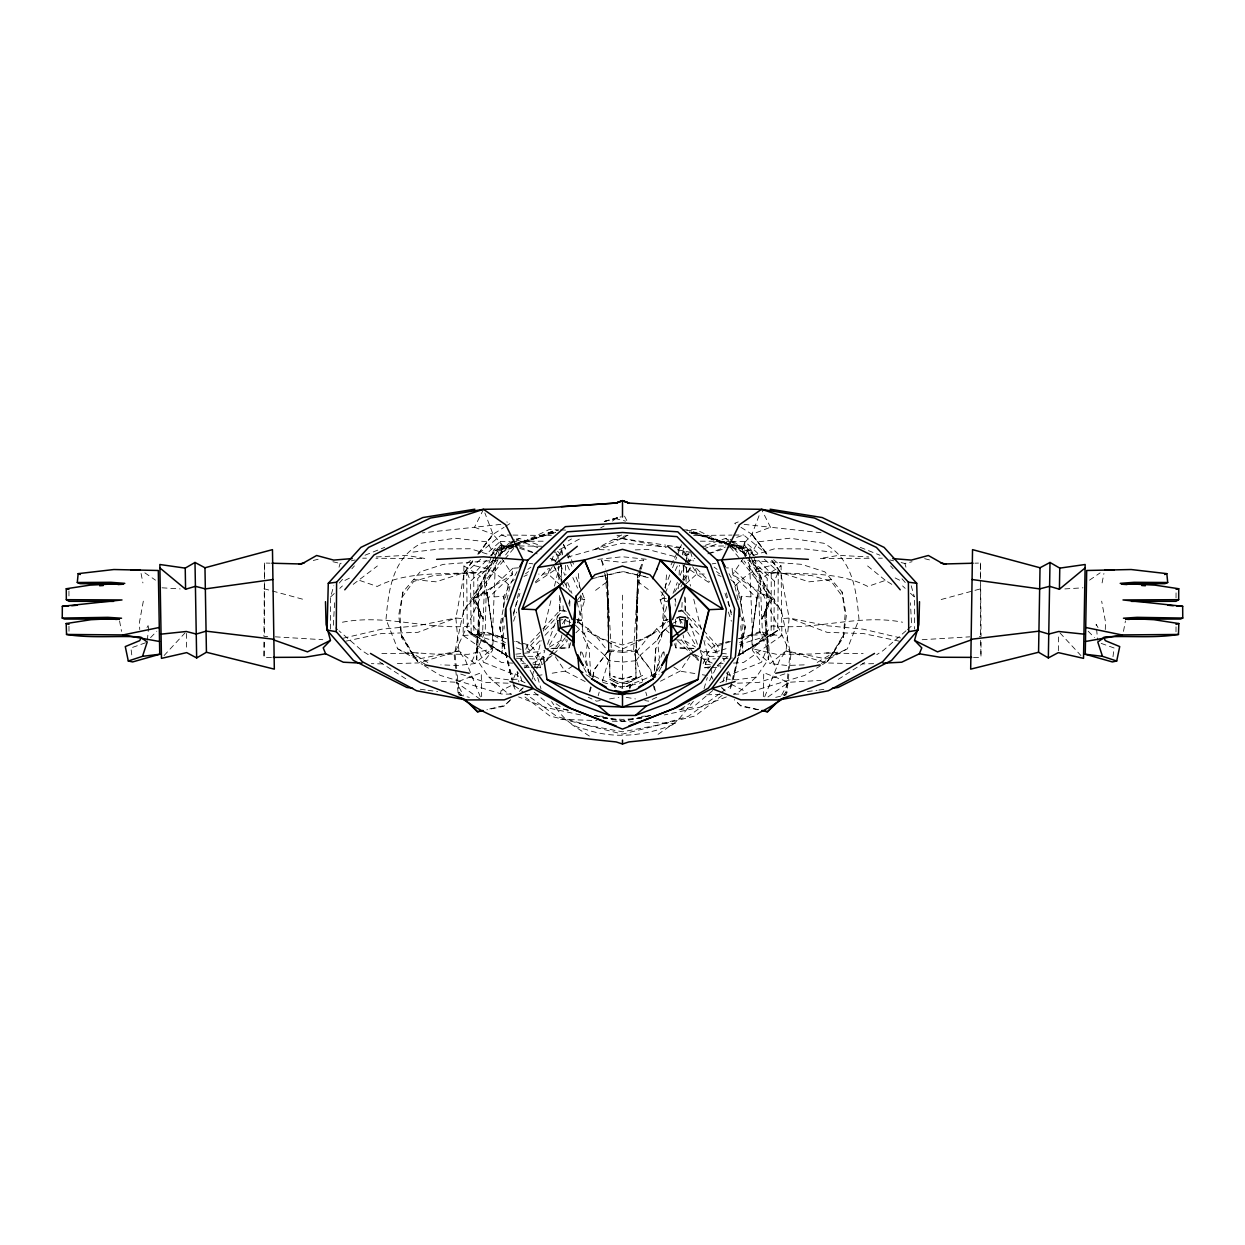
<?xml version="1.0" encoding="UTF-8"?>
<svg xmlns="http://www.w3.org/2000/svg" width="1245" height="1245" viewBox="0 0 1245 1245"><rect width="100%" height="100%" fill="white"/><g stroke="black" fill="none" stroke-linecap="round" stroke-linejoin="round"><path stroke-width="0.75" stroke-dasharray="5 3.75" d="M980.469 578.551L980.469 563.036L974.913 563.176M980.469 563.036L981.076 636.366L977.294 636.522M764.305 559.176L778.312 571.86L777.72 630.359L738.783 655.212L771.137 634.779L771.231 573.774L755.388 556.951M980.578 634.685L980.469 584.356M330.516 629.098L330.625 596.915L333.784 585.772M1175.996 631.822L1176.027 626.235M1176.027 597.88L1176.058 590.986M973.543 657.391L980.967 657.422L981.044 642.109M652.38 677.078L650.808 669.748L636.553 651.866L637.533 574.256L643.478 560.048L622.5 562.413L601.522 560.048L603.732 569.167M264.531 584.356L264.422 634.685M512.629 663.134L501.502 662.542L463.124 635.464L463.918 565.93L471.404 559.736M650.512 634.172L636.553 651.866L637.533 574.256L636.039 652.582L637.751 583.765L639.245 574.599M771.231 573.774L778.312 571.86L774.437 581.15L773.814 634.639L737.6 656.022M763.325 696.671L763.745 672.689L788.661 682.276L821.093 680.392M1058.343 650.699L1058.639 633.409M271.457 657.391L264.033 657.422L264.345 640.397M744.728 556.235L747.467 550.788L769.503 600.884L761.893 618.858L769.503 600.884L751.015 549.169L747.467 550.788L772.133 599.218L769.503 600.884C758.236 618.827 772.398 639.868 768.321 659.383L756.291 677.047L738.83 692.064L733.507 694.15M267.706 636.522L263.924 636.366L264.531 563.036L270.087 563.176M503.711 560.499L486.468 581.337L485.192 631.682L470.252 665.188M569.292 624.819L569.432 619.201M569.759 606.113L569.945 598.627L568.732 604.074M676.004 643.027L675.879 647.882L697.667 648.489M490.935 555.55L500.179 545.73L500.303 541.435L509.968 541.373M640.833 571.004L637.751 583.765L636.911 608.447L640.132 571.019M697.402 644.256L685.17 610.486L685.637 595.017M686.057 581.493L686.54 566.039M503.136 617.364L501.953 653.796L504.256 625.815M503.447 607.778L503.82 596.262L517.048 571.657M1105.28 629.55L1105.544 622.189L1101.669 601.179M495.666 556.655L491.946 648.878L474.874 663.601L458.098 665.484L440.792 664.861M500.272 556.235L497.533 550.788L475.497 600.884L483.107 618.858L475.497 600.884L493.985 549.169L497.533 550.788L472.867 599.218L475.497 600.884L478.78 608.042L476.679 659.383L488.709 677.047L506.17 692.064L511.493 694.15M678.587 588.605L678.821 582.784M679.132 575.019L679.521 565.323M547.598 644.256L559.83 610.486L560.421 596.915M561.09 581.399L561.76 565.884M682.135 602.393L681.746 610.112L699.986 629.908M683.163 581.182L683.91 565.759M334.594 602.767L333.302 625.893L337.582 629.581M655.866 648.676L654.092 677.871L658.963 674.681M637.751 583.765L633.58 650.481L642.591 681.264M518.62 567.813L512.862 568.265L512.411 574.567L488.149 598.176L493.3 635.868L492.631 650.31L483.527 662.262L515.897 675.241L518.854 672.829M480.243 613.66L476.679 659.383L476.353 644.147L480.243 613.66L478.78 608.042M822.463 664.581L827.303 661.624L843.285 637.596L845.09 614.579L842.04 591.997L824.844 571.844L801.671 564.358L747.591 560.188M669.141 632.833L662.138 626.204L664.705 596.09M665.344 588.574L666.635 573.509M686.664 558.46L687.271 551.379L683.941 554.99M147.377 640.21L148.855 624.274L147.003 627.558M661.406 637.3L663.305 620.632L667.118 604.432M764.663 696.858L779.541 660.239L786.046 650.917L789.143 618.002L780.677 572.529L772.227 560.919M554.99 562.086L561.106 551.317L561.433 547.909L562.413 553.2M784.117 695.597L786.887 692.905L789.252 670.246M789.439 668.363L790.824 655.15L781.58 611.513L747.28 556.795M783.307 695.068L785.937 692.282L787.945 673.405M788.132 671.522L790.139 652.645L741.226 547.146L730.426 539.303M587.282 643.416L585.617 657.469L590.208 677.669M580.59 655.275L581.01 651.742L580.528 655.321M1112.999 656.706L1114.088 647.976L1099.444 642.778M497.409 560.188L443.329 564.358L420.156 571.844L402.96 591.997L399.91 614.579L401.715 637.596L417.697 661.624L422.537 664.581M719.968 682.789L726.675 679.07L727.749 671.584M740.401 601.74L741.18 596.262L727.951 571.657M593.04 677.373L594.192 669.748L608.961 649.937L607.467 574.256L605.272 569.027M639.556 572.778L640.459 567.269M726.131 681.918L727.858 671.895M402.96 591.997L398.649 615.435L401.715 637.596M143.331 601.179L139.456 622.189L139.72 629.55M741.615 608.338L745.381 626.935L733.289 679.225M480.337 696.858L465.459 660.239L458.954 650.917L455.857 618.002L464.323 572.529L472.773 560.919M1123.488 631.371L1125.433 620.928M629.768 687.8L630.343 684.734L622.407 686.789L614.096 685.295L618.189 686.649L602.673 682.353M682.587 553.2L683.583 547.924L683.894 551.317L690.01 562.086M1102.09 582.909L1103.926 573.494M512.567 682.898L499.618 626.935L503.385 608.338M503.758 606.486L508.287 584.17L514.309 579.61M500.474 693.605L501.081 690.71L513.983 684.159M495.712 560.017L463.42 611.513L454.176 655.15L455.561 668.363M589.476 691.769L590.644 686.26M592.62 677.078L594.192 669.748L608.961 649.937L608.961 652.582L607.249 583.765L605.755 574.599M561.9 634.981L560.701 640.428L546.602 659.508M564.312 624.072L565.526 618.625M513.516 615.388L519.461 589.072M654.792 677.669L659.383 657.469L657.718 643.416M502.653 618.391L500.085 629.503L512.893 680.237M506.902 599.888L510.31 585.088L508.287 584.17M733.305 679.147L745.381 626.935M843.285 637.596L846.351 615.435L842.04 591.997M709.915 667.585L704.499 667.771L705.495 663.585L709.588 656.333L720.886 656.333M641.268 569.167L643.478 560.048M629.83 688.905L630.343 684.734M532.362 676.175L534.198 668.674M534.665 666.791L541.108 640.506M543.411 631.122L551.255 599.218M554.476 586.084L559.083 567.3M731.64 682.104L729.741 689.621L731.998 684.75M732.107 680.237L744.915 629.503L742.347 618.391M339.045 567.175L340.103 563.456L343.869 562.584M722.863 682.011L724.419 676.517M549.652 568.374L548.049 573.914L559.316 584.107M551.784 560.997L554.461 551.784M589.819 692.018L591.873 685.015M598.16 695.737L599.218 692.127M602.409 681.264L611.419 650.481L607.249 583.765L604.167 571.004M704.032 688.61L707.331 677.498M570.879 642.529L569.121 647.882L547.333 648.489M577.275 622.92L584.854 599.732L575.19 574.863M513.313 613.427L520.005 593.383M513.594 621.193L516.691 612.011M662.589 652.551L653.89 677.871L655.664 648.769L661.624 637.175L663.538 620.461L667.211 619.621M738.752 549.481L751.949 534.307L760.135 512.893M669.81 574.863L660.146 599.732L667.725 622.92M672.565 567.751L676.704 557.091M677.389 555.317L681.529 544.641M673.047 593.351L677.327 582.504M680.19 575.283L684.47 564.436M685.186 562.631L689.465 551.784M726.146 672.829L729.103 675.241L761.473 662.262L768.647 644.147M513.609 678.385L516.488 671.537M520.784 661.282L522.215 657.858M525.795 649.314L527.226 645.89L541.575 630.312M821.233 663.383L847.363 648.801L858.988 619.387C856.373 589.834 852.685 558.569 823.723 543.24L789.984 538.213L758.205 541.824L750.315 555.005M669.483 602.393L660.146 599.732L662.76 598.58L664.332 595.079M665.11 593.336L672.16 577.571M675.288 570.568L677.638 565.323M682.338 554.819L683.894 551.317M532.051 679.256L533.638 675.77M536.797 668.783L544.719 651.306M680.906 586.909L683.412 581.897M684.252 580.217L690.928 566.833M483.496 509.314L474.532 527.242L422.366 532.876M709.541 680.797L717.244 665.577L728.341 656.006M671.024 564.903L673.654 559.721M674.525 558.009L677.155 552.842M678.027 551.115L681.544 544.221M761.893 618.858L772.133 599.218L732.589 574.567L732.138 568.265L726.38 567.813M657.267 640.101L660.613 633.892L670.479 624.227M667.024 627.698L660.83 633.752L657.469 639.992L640.226 655.212M565.183 637.845L555.27 650.559M781.642 695.115L788.661 682.276L764.757 699.285M661.422 667.118L657.827 673.561L651.54 677.078M833.372 652.878L844.157 633.876L827.303 661.624L833.372 652.878L815.973 663.165M552.375 566.615L548.049 573.914L538.665 574.085M549.356 645.19L557.402 632.024M562.429 623.792L565.463 618.858M496.724 558.414L503.774 547.146L511.493 541.544M674.619 592.106L681.684 581.01M682.68 579.423L691.753 565.168M659.679 666.589L655.71 672.829C645.61 680.361 633.16 682.229 622.407 688.423C611.637 682.229 599.203 680.361 589.103 672.829L585.134 666.589M743.716 557.76L732.589 574.567L756.851 598.176L751.7 635.868L752.369 650.31L761.473 662.262M690.041 656.208L679.988 671.133L659.85 681.544M401.902 597.46L413.636 581.446L433.104 575.672L489.176 571.362M413.869 579.547L436.077 581.835L464.323 572.529L473.302 560.25M477.8 554.103L493.051 534.307L504.038 527.32M464.323 572.529L473.505 560.297M478.111 554.181L493.051 534.307L484.865 512.893M478.407 553.527L493.051 534.307L506.248 549.481M463.42 611.513L486.468 581.337M636.008 660.706L640.381 655.15M576.84 600.837L582.816 593.165M500.957 560.857L484.71 581.633L482.64 631.993L479.247 636.366L505.174 644.428M505.61 554.928L515.881 541.855M577.742 622.235L588.2 628.709L584.17 633.752L587.531 640.101L604.572 655.212L608.852 660.659L622.5 662.075M504.941 559.005L514.792 547.1M629.488 687.707L632.989 683.536M693.387 701.386L677.576 720.731L655.633 736.044M546.726 660.504L552.951 653.236L546.228 656.52M339.262 583.065L343.044 578.769M351.884 568.778L354.405 565.915M662.138 626.204L667.273 620.415M737.522 655.928L777.72 630.359L773.814 634.639L751.653 635.059L739.53 642.685M542.882 628.896L559.83 610.486L559.363 595.017M539.801 635.557L530.681 645.455L529.249 651.913L525.546 650.761M545.014 629.908L563.254 610.112L562.865 602.393M650.637 635.417L657.204 631.059L642.342 639.043L622.5 645.003L602.658 639.043L587.796 631.059L594.363 635.417L622.5 649.065L650.637 635.417L656.8 628.709L668.752 621.302M164.091 655.539L185.023 632.911M480.694 559.176L466.688 571.86L467.28 630.359L506.217 655.212L473.863 634.779L473.769 573.774L489.612 556.951M497.611 557.48L477.738 578.505L479.247 636.366L485.192 631.682L505.299 638.483M498.934 556.079L514.839 539.241M539.77 640.879L529.249 651.913L527.226 645.89L514.434 641.564M545.014 635.355L555.519 624.321M535.381 581.96L548.454 568.405M150.552 637.642L156.808 631.215M510.746 699.69L503.836 706.273L486.904 709.806M520.394 690.461L523.165 687.831M543.707 663.367L552.095 655.399M553.496 654.076L567.471 640.801M575.859 632.833L582.862 626.204L580.294 596.09M509.859 700.406L504.474 705.51L486.484 709.681M519.305 691.442L523.351 687.598M735.375 585.601L743.592 577.82L756.12 569.058L770.624 565.65M512.862 568.265L487.044 592.589L493.3 635.868L487.044 592.589L488.149 598.176L485.145 592.962L472.867 599.218L483.107 618.858M330.625 596.915L334.563 593.258M339.807 588.371L342.422 585.928M507.4 656.022L471.186 634.639L470.563 581.15L492.958 560.53M498.56 555.379L502.762 551.504L500.303 541.435L486.297 554.103M685.684 584.107L696.951 573.914L706.335 574.085M905.986 630.81L883.172 650.528L876.76 654.652M907.418 629.581L911.698 625.893L910.406 602.767M712.762 690.524L693.34 706.927L676.564 710.335M478.905 553.543L501.377 534.961L510.995 535.07M524.783 667.989L527.755 665.577L516.659 656.006M353.191 584.356L377.391 565.977M567.284 557.2L594.736 549.496L624.71 537.28L627.184 535.319M749.334 556.655L753.054 648.878L770.126 663.601L786.046 650.917L826.151 658.916L847.363 648.801M722.209 695.348L695.083 715.984L622.5 734.13L549.917 715.984L522.791 695.348M527.88 569.354L530.899 567.082M595.577 590.348L607.747 581.244L607.467 574.256L608.447 651.866L594.487 634.172M525.483 573.805L528.518 571.548M719.47 693.807L688.143 716.466L656.784 725.321L622.5 731.795L588.216 725.321L556.857 716.466L525.53 693.807M721.042 692.671L730.442 685.87M612.4 521.064L617.069 517.749L620.788 516.924M773.596 559.736L781.082 565.93L781.876 635.464L743.498 662.542L732.371 663.134M1089.531 580.154L1100.129 572.856M535.661 582.831L562.273 564.903M771.137 634.779L777.72 630.359M680.719 709.292L689.917 703.129M572.933 665.873L565.012 671.133L550.134 673.529M527.88 656.333L535.412 656.333L544.828 650.139M460.883 695.597L458.113 692.905L459.063 692.282L457.055 673.405M838.258 679.396L865.524 661.873M626.889 683.598L642.436 675.444L626.889 683.645L617.925 683.645L609.817 679.443L617.925 683.598M505.61 526.324L510.325 523.336L506.777 521.92M764.399 576.357L781.082 565.93M472.867 599.218L512.411 574.567L501.284 557.76M820.844 665.561L804.706 675.397L743.545 693.979L733.85 694.181M568.187 540.921L571.471 538.945M549.527 647.026L560.701 640.428L567.269 639.914M514.885 541.108L503.774 547.146L454.861 652.645L456.868 671.522M516.473 540.237L519.647 538.525L539.599 545.248M559.472 549.636L580.092 538.727M600.697 527.818L604.136 525.997M621.722 534.992L594.736 549.496L609.552 549.917M344.912 580.435L349.861 577.945M532.782 663.103L544.547 657.344M523.912 576.466L527.273 574.832M609.536 649.937L622.407 650.979L635.261 649.937L636.195 677.747L626.889 681.964M512.675 544.112L493.985 549.169L494.872 550.414L501.253 552.344L513.251 546.648M514.963 545.839L549.216 529.561L558.678 529.872M656.706 697.278L648.427 701.168L644.723 700.53M741.242 606.486L736.713 584.17L734.69 585.088L738.098 599.888M636.195 677.747L622.407 682.929M672.098 623.543L682.042 619.294M501.253 552.344L513.656 547.255M515.43 546.539L554.399 530.572L558.242 530.619M365.034 555.208L384.705 547.364M738.223 521.92L734.674 523.336L739.39 526.324M686.649 562.164L693.698 559.41M707.814 553.885L725.446 546.991M726.411 696.904L699.814 707.284L664.332 714.941M740.962 527.32L751.949 534.307L770.468 527.242L822.634 532.876M461.241 618.485L455.857 618.002L417.962 632.32L381.188 633.627L345.581 641.222M685.217 555.597L688.812 554.29M703.207 549.061L728.372 539.894M513.407 545.372L497.362 551.162L513.594 545.668M515.181 544.734L554.399 530.572L555.644 532.486L518.823 543.349M145.556 642.778L130.912 647.976L132.001 656.706M736.682 537.404L743.623 534.961L766.095 553.543M673.343 724.465C645.346 735.857 614.096 739.499 585.166 729.197C569.479 726.909 559.814 713.727 551.551 701.526M891.809 584.356L885.46 580.403L867.781 586.457C837.511 570.91 802.247 574.754 769.394 572.373M515.399 545.061L555.099 531.646L518.605 543.022M705.401 545.248L725.353 538.525L728.73 539.038M730.566 641.564L717.774 645.89L715.75 651.913L705.23 640.879M739.701 638.483L759.808 631.682L765.753 636.366L739.826 644.428M630.701 685.295L626.608 686.649L642.124 682.353M784.864 673.856L759.03 682.4L736.9 683.194M685.886 561.324L694.834 558.382M709.152 553.683L725.275 548.391M727.064 547.8L732.433 546.026L739.39 554.928M752.945 555.519L774.577 548.765L804.394 548.921L832.002 552.08M516.784 543.598L494.872 550.414L516.971 543.894M719.454 650.761L715.75 651.913L714.319 645.455L705.199 635.557M721.306 650.186L728.714 647.882M754.065 555.55L744.821 545.73L727.718 545.933L743.747 552.344L750.128 550.414L751.015 549.169L728.59 543.1M474.874 663.601L458.954 650.917L418.46 662.931L393.918 663.601M604.307 521.422L617.069 517.749M575.517 602.393L584.854 599.732L578.723 598.596M604.198 521.484L621.302 516.893M723.547 642.871L714.319 645.455L707.3 653.298L702.694 664.69L711.969 664.207M725.399 642.358L729.103 641.315M738.332 638.732L762.36 631.993L769.566 634.779L781.876 635.464M941.189 599.514L981.091 588.698M514.543 543.614L553.776 533M604.339 521.515L620.835 517.095M313.289 560.483L320.354 558.678M624.71 537.28L614.47 539.77L622.5 538.571L665.608 545.123M901.131 562.584L904.897 563.456L912.071 561.728M775.728 697.356L786.435 694.772M678.354 610.921L681.746 610.112L677.654 611.902L685.17 610.486L702.118 628.896M351.386 560.826L355.152 559.939M343.34 638.187L381.857 629.161L417.682 625.768L455.857 618.002M594.736 549.496L622.5 543.162L666.838 546.897M597.88 577.058L622.5 571.424L647.12 577.058M592.2 578.66L622.407 571.751L648.832 577.804M628.04 535.257L622.5 536.486L616.96 535.257M557.682 620.648L563.051 619.481L571.035 622.702M663.305 620.632L668.472 619.559M650.668 715.377L622.5 721.073L594.332 715.377M650.466 715.657L622.5 721.353L594.534 715.657M458.954 650.917L418.849 658.916L397.637 648.801L386.012 619.387C388.627 589.834 392.315 558.569 421.277 543.24L455.016 538.213L486.795 541.824L494.685 555.005M756.291 677.047L736.464 679.848L726.675 679.07M600.277 700.53L596.573 701.168L588.294 697.278M609.536 698.927L618.796 697.34M704.499 667.771L709.961 666.822M537.109 675.646L542.696 674.743M712.202 563.845L715.891 563.285M516.27 539.038L519.647 538.525M807.351 691.582L816.985 690.29M818.914 690.026L824.688 689.248M524.176 666.044L527.755 665.577L535.459 680.797M412.998 552.08L440.606 548.921L470.423 548.765L492.055 555.519M500.91 524.363L474.532 527.242L493.051 534.307M515.866 654.17L540.984 651.446M622.407 652.473L635.401 650.995M597.756 559.378L622.5 556.748L647.244 559.378M622.407 662.138L636.148 660.659M831.131 579.547L808.923 581.835L780.677 572.529L771.495 560.297M922.187 639.712L969.715 636.833M783.759 618.485L789.143 618.002L827.318 625.768L863.143 629.161L901.66 638.187M525.032 682.789L518.325 679.07L508.536 679.848L488.709 677.047M837.76 652.224L811.055 654.045L776.678 654.341L753.054 648.878L772.04 625.83C816.02 630.779 858.739 613.614 902.578 622.22M494 596.915L503.82 596.262L504.599 601.74M342.422 622.22C386.261 613.614 428.98 630.779 472.96 625.83L491.946 648.878L468.322 654.341L433.945 654.045L407.239 652.224M1064.849 588.916L1082.948 587.811M463.124 635.464L475.434 634.779L482.64 631.993L506.668 638.732M376.317 556.935L406.228 555.363L425.09 558.507L375.912 558.258M719.392 663.818L723.096 663.616M641.704 718.381L622.5 719.377L603.296 718.381M873.648 663.647L862.396 663.927M641.673 716.311L645.501 716.108M704.063 659.259L715.408 658.776M722.971 658.449L732.418 658.045M475.606 572.373C442.753 574.754 407.488 570.91 377.219 586.457L359.54 580.403M804.208 664.861L786.902 665.484L770.126 663.601M711.72 667.522L720.746 667.227M682.525 529.996L695.784 529.561L730.037 545.839M635.277 549.885L648.054 549.496L677.607 557.34M382.604 663.927L371.352 663.647M550.975 648.38L569.121 647.882L568.996 643.027M706.693 694.788L720.279 694.477M381.857 653.609L418.616 653.065M686.758 530.619L690.601 530.572L729.819 544.734M693.621 535.521L732.076 535.085M734.005 535.07L743.623 534.961M701.106 546.259L725.819 545.948M511.897 541.373L544.703 541.186M869.088 558.258L819.91 558.507L838.772 555.363L868.683 556.935M878.55 558.196L882.332 558.18M518.465 656.333L525.997 656.333M722.769 656.333L726.535 656.333M662.76 598.58L666.277 598.596M700.297 541.186L729.243 541.342M731.173 541.357L744.697 541.435L758.703 554.103M362.668 558.18L366.45 558.196M512.924 535.085L551.379 535.521M500.179 545.73L517.282 545.933M519.181 545.948L543.894 546.259M826.384 653.065L863.143 653.594M511.15 694.181L501.455 693.979L440.294 675.397L424.156 665.561M524.721 694.477L538.307 694.788M694.025 648.38L675.879 647.882L674.121 642.529M851.082 663.601L826.54 662.931L786.046 650.917M560.577 529.934L566.257 530.121M524.254 667.227L529.67 667.413M531.475 667.476L540.501 667.771L539.505 663.585L535.412 656.333M508.1 683.194L485.97 682.4L460.136 673.856M560.577 719.268L596.946 720.59M612.26 721.151L633.316 721.913M644.801 722.333L675.428 723.438M275.285 636.833L322.813 639.712M516.364 658.216L522.029 658.449M529.592 658.776L544.703 659.414M599.499 716.108L603.327 716.311M521.904 663.616L525.608 663.818M533.031 664.207L542.306 664.69L537.7 653.298L530.681 645.455L521.453 642.871M423.907 680.392L456.339 682.276L481.255 672.689L481.675 696.671M162.052 587.811L180.151 588.916M751 596.915L741.18 596.262L741.553 607.778M755.824 571.362L811.896 575.672L831.364 581.446L843.098 597.46M676.082 639.79L684.299 640.428L695.473 647.026M674.557 547.535L684.19 548.345M622.5 652.38L609.536 651.088L609.599 649.843L609.863 677.747L617.925 681.964L622.5 682.898M704.016 651.446L729.134 654.17M744.09 524.363L770.468 527.242L761.504 509.314M720.824 666.044L717.244 665.577L720.217 667.989M420.312 689.248L426.086 690.026M428.015 690.29L437.649 691.582M667.476 545.419L684.345 547.987M529.109 563.285L532.798 563.845M694.866 673.529L679.988 671.133L672.067 665.873M702.304 674.743L707.891 675.646M535.039 666.822L540.501 667.771M626.204 697.34L635.464 698.927M559.83 610.486L567.346 611.902L563.254 610.112L566.646 610.921M622.5 538.571L666.059 547.38M677.42 549.683L688.781 551.986M568.047 710.055L564.281 709.292L555.083 703.129M580.668 714.941L545.185 707.284L518.589 696.904M568.436 710.335L551.659 706.927L532.269 690.555M576.279 619.387L581.493 620.632L582.676 629.534M758.096 709.806L741.164 706.273L734.254 699.69M899.419 641.222L863.812 633.627L827.038 632.32L789.143 618.002M681.746 619.481L687.115 620.648M577.789 619.621L581.462 620.461L577.26 602.627M758.516 709.681L740.526 705.51L735.141 700.406M889.848 559.939L893.614 560.826M474.376 565.65L488.88 569.058L501.408 577.82L509.625 585.601M458.565 694.772L469.272 697.356M332.929 561.728L340.103 563.456M614.921 518.465L625.566 521.157M924.646 558.678L931.711 560.483M726.722 542.602L689.356 532.486L690.601 530.572L726.022 545.077M263.909 588.698L303.811 599.514M473.769 573.774L466.688 571.86L470.563 581.15M515.897 641.315L519.601 642.358M691.193 533.031L729.866 544.438M731.702 544.983L750.128 550.414L731.873 544.734M730.052 544.158L689.901 531.646L725.991 543.847M516.286 647.882L523.694 650.186M512.567 546.026L517.936 547.8M519.725 548.376L535.848 553.683M550.165 558.382L559.114 561.324M727.796 544.454L747.638 551.162L731.593 545.372M501.377 534.961L508.318 537.404M516.628 539.894L541.793 549.061M556.188 554.29L559.783 555.597M519.554 546.991L537.186 553.885M551.302 559.41L558.351 562.164M860.295 547.364L879.966 555.208M618.002 681.933L609.91 677.747L609.599 650.995M731.749 546.648L743.747 552.344M717.727 574.832L721.088 576.466M698.772 656.52L692.049 653.236L698.274 660.504M700.453 657.344L712.218 663.103M895.139 577.945L900.088 580.435M772.133 599.218L759.855 592.962L756.851 598.176L757.956 592.589L732.138 568.265M589.367 736.044L571.657 724.465M731.017 684.159L743.919 690.71L744.526 693.605M585.15 681.544L565.012 671.133L554.959 656.208M725.353 538.525L728.527 540.237M730.115 541.108L741.226 547.146L746.269 555.192M593.258 677.078L586.986 673.561L583.391 667.118M397.637 648.801L425.401 664.301M411.628 652.878L417.697 661.624L400.843 633.876L411.628 652.878L429.027 663.165M463.918 565.93L480.601 576.357M505.47 642.685L493.347 635.059L471.186 634.639L467.28 630.359L510.683 657.967M368.24 654.652L361.828 650.528L339.013 630.81M379.476 661.873L406.741 679.396M586.037 674.681L590.908 677.871L589.134 648.676M785.937 692.282L786.887 692.905M700.172 650.139L709.588 656.333M467.28 630.359L473.863 634.779M682.727 564.903L709.339 582.831M144.871 572.856L155.469 580.154M480.243 699.285L456.339 682.276L463.358 695.115M514.558 685.87L523.958 692.671M716.482 571.548L719.517 573.805M637.253 581.244L649.423 590.348M714.101 567.082L717.12 569.354M730.69 579.61L736.713 584.17M867.609 565.977L885.46 580.403M746.44 555.379L742.238 551.504L744.697 541.435L744.821 545.73M752.042 560.53L774.437 581.15M902.578 585.928L905.193 588.371M910.437 593.258L914.375 596.915L914.484 629.098M677.529 640.801L688.718 651.415M690.103 652.753L698.507 660.706M721.649 687.598L725.695 691.442M721.835 687.831L724.606 690.461M575.501 625.27L584.185 633.892M1088.192 631.215L1094.448 637.642M696.546 568.405L709.619 581.96M689.481 624.321L699.986 635.355M730.161 539.241L746.066 556.079M747.389 557.48L767.262 578.505L765.753 636.366L762.36 631.993L760.29 581.633L744.043 560.857M459.063 692.282L461.693 695.068M1059.977 632.911L1080.909 655.539M561.059 554.99L557.729 551.379L558.336 558.46M703.425 630.312L717.774 645.89L719.205 649.314M588.2 628.709L594.363 635.417M890.595 565.915L893.116 568.778M901.956 578.769L905.737 583.065M577.727 620.415L582.862 626.204M689.73 650.559L679.817 637.845M612.011 683.536L615.512 687.707M766.889 554.181L751.949 534.307L767.2 554.103M730.208 547.1L740.059 559.005M741.289 560.499L781.58 611.513M656.8 628.709L660.83 633.752M729.119 541.855L732.433 546.026M698.398 659.508L684.299 640.428L683.1 634.981M660.784 591.624L665.561 597.771M604.572 655.212L608.789 660.706M751.949 534.307L766.593 553.527M771.698 560.25L780.677 572.529M553.247 565.168L562.32 579.423M563.316 581.01L570.381 592.106M679.537 618.858L682.571 623.792M687.598 632.024L695.644 645.19M692.625 566.615L696.951 573.914L695.348 568.374M1097.997 627.558L1096.145 624.274L1097.623 640.21M624.492 516.115L627.356 521.593M563.456 544.221L566.973 551.115M567.844 552.842L570.475 558.009M571.346 559.721L573.976 564.903M583.376 637.175L589.15 648.769M554.072 566.833L560.748 580.217M561.588 581.897L564.094 586.909M513.002 684.75L515.259 689.621L513.36 682.104M700.281 651.306L708.203 668.783M711.362 675.77L712.949 679.256M561.106 551.317L562.662 554.819M567.362 565.323L569.712 570.568M572.84 577.571L577.54 588.076M580.668 595.079L582.24 598.58M774.748 665.188L759.808 631.682L758.532 581.337M722.785 657.858L724.216 661.282M728.512 671.537L731.391 678.385M601.522 560.048L604.541 567.269M476.353 644.147L483.527 662.262M555.535 551.784L559.814 562.631M560.53 564.436L564.81 575.283M567.673 582.504L571.953 593.351M563.471 544.641L566.226 551.753M566.911 553.527L572.435 567.751M582.224 652.551L590.301 676.128M728.309 612.011L731.406 621.193M724.995 593.383L731.391 612.54M537.669 677.498L540.968 688.61M653.127 685.015L655.181 692.018M645.781 692.127L646.84 695.737M690.539 551.784L693.216 560.997M520.581 676.517L522.137 682.011M904.897 563.456L905.955 567.175M911.215 585.772L914.375 596.915M636.553 651.866L636.039 649.937L650.808 669.748L651.96 677.373M685.917 567.3L690.524 586.084M693.745 599.218L701.589 631.122M703.892 640.506L710.335 666.791M710.802 668.674L712.638 676.175M499.618 626.935L511.695 679.147M726.395 592.822L731.484 615.388M675.864 602.269L675.055 598.627L675.241 606.113M679.474 618.625L680.688 624.072M654.356 686.26L656.317 695.441M141.074 573.494L142.91 582.909M614.454 684.734L615.03 687.8M119.567 620.928L121.512 631.371M517.142 671.895L518.869 681.918M517.251 671.584L518.325 679.07M664.285 655.321L663.787 651.742L664.207 655.275M455.748 670.246L458.113 692.905M582.66 629.379L583.391 637.3M605.194 574.754L608.089 608.447L607.249 583.765M578.365 573.509L579.656 588.574M740.744 625.815L743.047 653.796L741.864 617.364M764.757 613.66L768.321 659.383L766.22 608.042M560.904 561.915L561.837 581.182M683.24 565.884L683.91 581.399M684.579 596.915L685.17 610.486M565.479 565.323L565.868 575.019M566.179 582.784L566.413 588.605M558.46 566.039L558.943 581.493M675.568 619.201L675.708 624.819M635.977 677.747L635.401 649.843L635.261 651.088M980.655 640.397L980.967 657.422M186.361 633.409L186.657 650.699M607.747 581.244L608.447 651.866M263.956 642.109L264.033 657.422M68.942 590.986L68.973 597.88M68.973 626.235L69.02 635.557M264.531 563.036L264.531 578.551M622.5 595.172L622.5 689.061M757.956 592.589L751.7 635.868L757.956 592.589M631.76 676.533L622.407 679.319L613.054 676.533L622.407 678.572L631.76 676.533"/><path stroke-width="1.5" d="M115.629 619.434L119.24 619.185L64.444 619.045L62.25 618.065L62.328 606.315L121.994 599.95L66.327 599.685L66.265 588.745L89.967 585.134L124.796 583.36L110.898 582.302L77.299 582.504L78.17 573.649L113.855 569.525L158.302 570.49L159.749 654.247L132.639 661.935L128.297 661.002L125.278 646.575L139.642 640.661L141.479 637.378M1131.472 601.382L1175.996 601.319L1178.673 599.685L1178.735 588.745L1155.033 585.134L1120.204 583.36L1134.102 582.302L1167.701 582.504L1166.83 573.649L1131.145 569.525L1086.698 570.49L1085.251 654.247L1112.361 661.935L1116.703 661.002L1119.722 646.575L1105.358 640.661L1103.521 637.378M616.15 725.975L568.234 707.58L533.187 688.532L504.241 699.846L466.003 699.923L416.639 690.773L362.295 661.702L336.274 631.697L336.601 582.178L368.567 547.411L430.583 518.013L483.496 509.314L536.299 508.536L616.15 503.042L622.5 500.692L628.849 503.042L708.701 508.536L761.504 509.314L814.417 518.013L876.433 547.411L908.399 582.178L916.709 583.298L917.954 630.094L891.576 660.441L838.196 687.442L832.407 688.22M1038.563 652.271L1040.026 567.767L1050.002 562.46L1059.775 568.125L1085.158 564.499L1083.524 658.356L1058.297 652.613L1048.337 657.936L1038.563 652.271L970.68 669.141L972.532 549.636L1040.026 567.767M1048.337 657.936L1050.002 562.46M972.065 579.516L1039.668 588.901L1049.582 586.317L1059.417 589.243L1059.775 568.125M919.51 601.677L918.903 624.43L914.546 640.366L921.782 647.867L919.37 653.781L901.676 662.215L882.985 663.165M412.593 688.22L406.804 687.442L353.424 660.441L327.046 630.094L328.291 583.298L360.894 547.38L422.802 517.546L474.874 509.205M1116.703 661.002L1102.479 656.317L1097.779 641.984L1105.015 636.911C1129.417 635.619 1154.488 638.389 1178.47 634.452L1178.813 623.543L1153.959 619.699L1123.457 618.22L1137.167 617.333L1182.75 618.065L1182.672 606.315L1123.006 599.95L1178.673 599.685M686.322 630.421L687.115 620.648M678.4 636.008L686.633 630.266L687.427 620.477M505.034 616.477L505.641 609.023L523.227 560.172L505.735 524.845L483.496 509.314L432.357 525.935L374.029 554.928L344.772 589.803M900.228 589.803L870.971 554.928L812.643 525.935L761.504 509.314L739.265 524.845L721.773 560.172L739.359 609.023L735.344 657.095L711.813 688.532L676.766 707.58L628.849 725.975M635.37 715.439L667.787 703.394L700.966 682.851L721.477 654.574L726.317 609.007L710.335 564.343L677.762 531.833L622.5 527.989L567.238 531.833L534.665 564.343L518.683 609.007L523.522 654.574L544.034 682.851L577.213 703.394L609.63 715.439L635.37 715.439L646.404 705.977L666.402 697.433L697.978 679.505L701.698 656.644M699.239 648.271L708.841 609.894L660.208 560.328M592.2 578.349L584.574 559.954L535.786 609.676L522.122 609.054L538.167 567.378L584.574 559.954L622.5 549.31L660.426 559.954L709.214 609.676L699.581 648.178L661.998 672.58M670.806 642.404L672.518 637.16L684.641 627.698L685.435 617.894L680.05 616.711L676.829 618.034M128.297 661.002L142.521 656.317L147.221 641.984L139.985 636.911C115.583 635.619 90.511 638.389 66.53 634.452L66.187 623.543L91.041 619.699L121.543 618.22L107.833 617.333L62.25 618.065M527.771 560.203L510.466 608.727L514.356 658.2L536.719 688.143L570.848 708.358L622.5 729.119L674.152 708.358L708.28 688.143L730.644 658.2L734.534 608.727L717.229 560.203L679.614 526.651L622.5 522.916L565.386 526.651L527.771 560.203L483.433 556.811L436.637 559.332M656.629 569.65L660.426 559.954L706.833 567.378L722.878 609.054L709.214 609.676M672.58 619.59L685.637 586.224L667.958 600.837M652.598 578.66L656.846 569.307M574.863 622.282L566.319 635.868L569.774 639.385M519.694 566.74L523.227 560.172M917.954 630.094L908.725 631.697L882.705 661.702L828.361 690.773L778.996 699.923L740.759 699.846L711.813 688.532L735.064 681.56M775.417 703.409L767.511 711.766L761.862 710.584M325.49 601.677L326.097 624.43L330.454 640.366L323.218 647.867L325.63 653.781L343.324 662.215L362.015 663.165M538.167 567.378L568.016 536.642L622.5 532.486L676.984 536.642L706.833 567.378M535.957 609.894L584.59 560.328L592.2 578.66M675.039 639.385L678.681 635.868L670.137 622.282M779.961 699.643L767.511 711.766L762.111 710.506M1059.417 589.243L1085.111 567.938M555.332 563.954L577.306 546.322M675.304 639.261L670.557 642.513L671.537 625.192L684.641 627.698L686.633 630.266M783.696 697.931C739.063 730.41 682.135 736.526 628.849 741.927L622.5 743.996L616.15 741.927C562.865 736.526 505.937 730.41 461.304 697.931M522.122 609.054L559.067 585.944M874.504 653.438L824.875 682.493L778.996 699.923M185.225 568.125L194.998 562.46L204.974 567.767L272.468 549.636L274.32 669.141L206.437 652.271L196.663 657.936L186.703 652.613L161.476 658.356L159.842 564.499L185.225 568.125L185.583 589.243L195.418 586.317L205.332 588.901L272.935 579.516M638.607 687.115L653.469 678.665L636.008 689.699L622.407 693.294L608.789 689.699L591.328 678.665L606.19 687.115M330.454 640.366L307.484 651.866L273.386 639.79M618.594 693.309L622.407 695.037L626.204 693.309M1182.75 618.065L1180.556 619.045L1125.76 619.185L1129.371 619.434M1167.701 582.504L1164.978 583.64L1121.527 584.201L1127.021 584.559M1164.635 574.521L1166.83 573.649M543.302 656.644L547.022 679.505L578.598 697.433L598.596 705.977L622.5 707.082L697.978 679.505M616.15 503.042L622.5 500.614L628.849 503.042L622.5 500.692L616.15 503.042L561.262 506.606M971.614 639.79L937.516 651.866L914.546 640.366M1176.027 624.383L1178.813 623.543M299.173 564.11L304.465 562.756M482.889 710.506L477.489 711.766L465.039 699.643M629.581 690.601L622.407 692.204L615.217 690.601M483.138 710.584L477.489 711.766L469.583 703.409M66.53 634.452L123.193 634.919L159.049 627.527M1176.058 589.258L1178.735 588.745M775.76 673.249L820.05 664.877M1085.484 641.502L1121.807 634.919L1178.47 634.452M325.63 653.781L304.916 657.251L273.324 657.376M328.291 583.298L336.601 582.178M142.521 656.317L159.749 654.247M971.147 639.276L1038.921 631.153L1048.757 634.063L1058.67 631.495L1083.944 634.141M161.056 634.141L186.33 631.495L196.243 634.063L206.079 631.153L273.853 639.276M68.086 606.144L62.328 606.315M71.79 605.755L77.346 605.179M1182.672 606.315L1176.914 606.144M717.229 560.203L761.567 556.811L808.363 559.332M352.164 558.585L333.691 560.094L316.65 555.488L301.617 564.001L271.939 563.222M99.631 585.757L103.304 585.524M117.979 584.559L123.473 584.201L80.022 583.64L77.299 582.504M547.022 679.505L622.5 707.082L646.404 705.977M973.061 563.222L943.383 564.001L928.35 555.488L911.309 560.094L892.836 558.585M130.849 569.945L140.327 569.728M971.676 657.376L940.084 657.251L919.37 653.781M1104.673 569.728L1114.15 569.945M113.528 601.382L69.004 601.319L66.327 599.685M1141.696 585.524L1145.369 585.757M619.73 694.165C602.798 693.761 586.317 684.065 578.894 668.658L577.727 654.73L583.36 665.779C566.771 645.922 575.05 619.59 575.906 596.324L594.923 574.676L622.407 566.055L649.874 574.676L668.892 596.324C669.748 619.59 678.027 645.922 661.437 665.779L667.087 654.73L665.904 668.658C658.231 684.096 639.883 696.173 622.407 693.247M1167.654 605.179L1173.21 605.755M1085.251 654.247L1102.479 656.317M770.126 509.205L822.198 517.546L884.106 547.38L916.709 583.298M327.046 630.094L336.274 631.697M123.193 634.919L159.516 641.502M424.95 664.877L469.24 673.249M66.265 588.745L68.942 589.258M1085.951 627.527L1121.807 634.919M940.535 562.756L945.826 564.11M509.936 681.56L533.187 688.532L509.656 657.095L505.641 609.023M66.187 623.543L68.973 624.383M466.003 699.923L420.125 682.493L370.496 653.438M78.17 573.649L80.365 574.521M568.171 618.034L564.95 616.711L559.565 617.894L560.359 627.698L558.367 630.266L566.397 636.008M685.933 585.944L722.878 609.054M582.816 672.58L545.419 648.178L535.786 609.676M569.696 639.261L572.716 641.455M667.693 546.322L689.668 563.954M575.563 599.794L559.176 586.224L572.218 619.59M159.889 567.938L185.583 589.243M598.596 705.977L609.63 715.439M721.773 560.172L725.306 566.74M574.194 642.404L572.482 637.16L560.359 627.698L573.463 625.192L574.163 640.599M739.359 609.023L739.966 616.477M557.573 620.477L558.476 630.421M204.974 567.767L206.437 652.271M194.998 562.46L196.663 657.936M908.399 582.178L908.725 631.697M622.5 500.614L622.5 517.017M622.5 696.064L622.5 707.082M622.5 740.075L622.5 743.996M574.178 626.873L573.26 645.595L575.906 596.324L574.178 626.873M670.619 626.873L668.892 596.324L671.537 645.595L670.619 626.873"/></g></svg>
